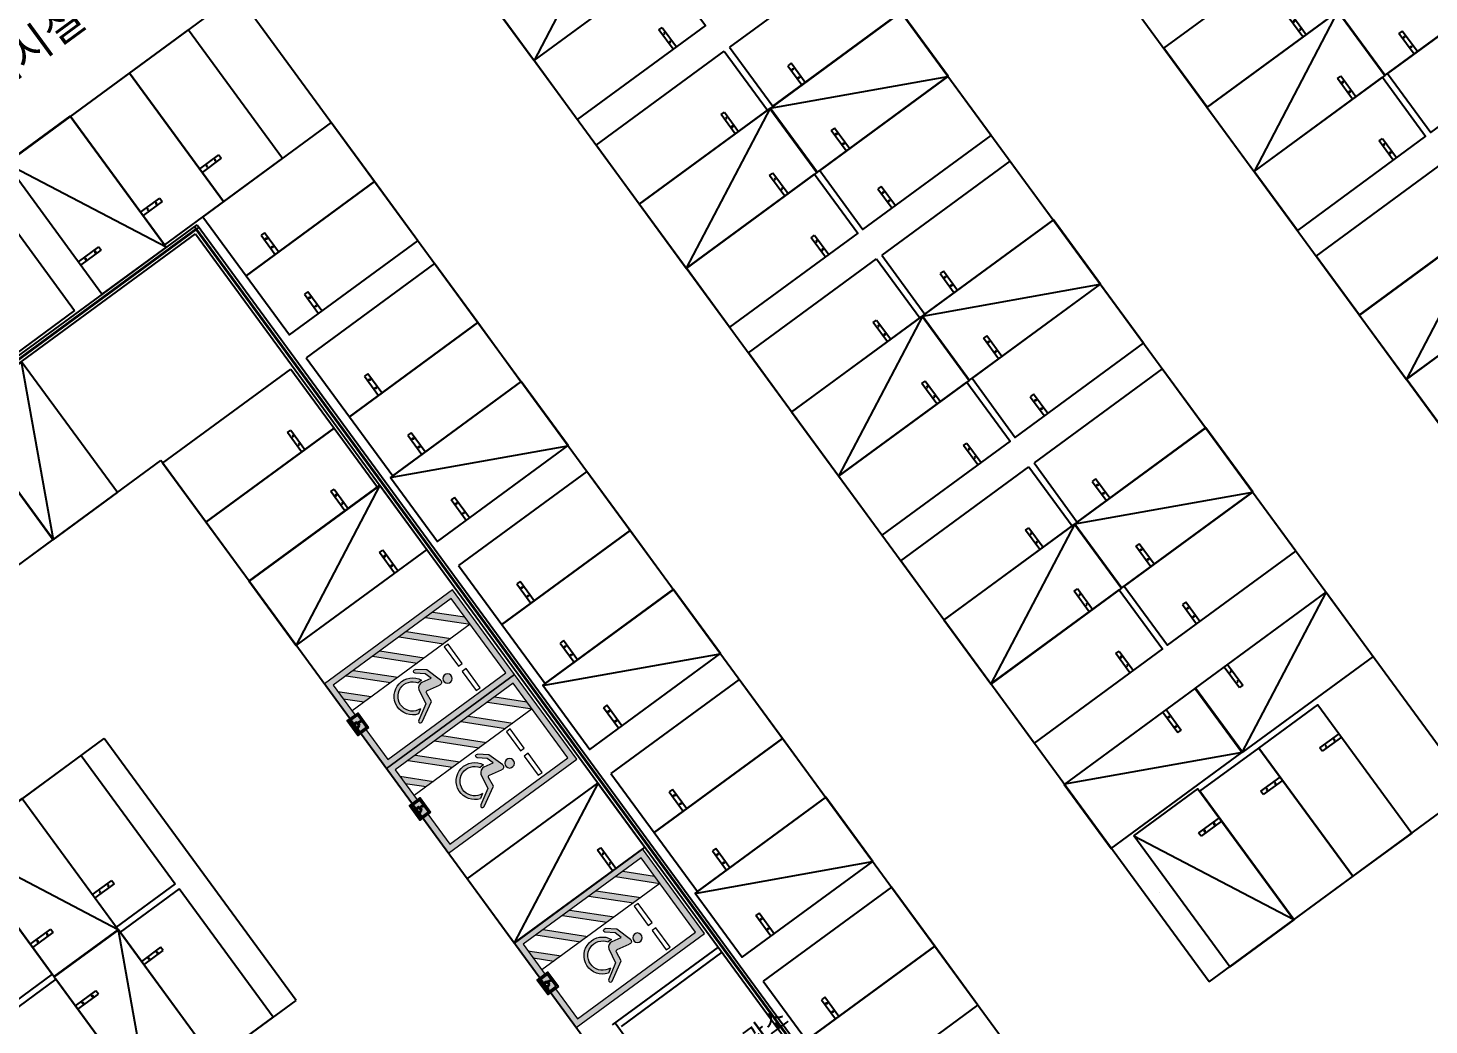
# Model space of a CAD drawing. Header units: millimetres. Extents: x 75184266 to 76346726, y -35077925 to -33679385.
# Drawn here: x 75473949 to 75518001, y -34591327 to -34559996 of the extents above; entities that cross this region are included whole.
import ezdxf
from ezdxf.enums import TextEntityAlignment as Align

# ---------------------------------------------------------------- set-up
doc = ezdxf.new("R2010")
doc.units = ezdxf.units.MM
doc.header["$LTSCALE"] = 50
doc.header["$MEASUREMENT"] = 0
doc.linetypes.add('XR-지하3층$0$HIDDEN2', pattern=[0.1875, 0.125, -0.0625])
for name, color, linetype in [('XR-지하3층$0$1HIDDEN2', 1, 'XR-지하3층$0$HIDDEN2'), ('XR-지하3층$0$5', 5, 'CONTINUOUS'), ('XR-지하3층$0$hat', 8, 'CONTINUOUS'), ('XR-지하3층$0$일반주차', 8, 'CONTINUOUS'), ('XR-지하3층$0$장애인', 11, 'CONTINUOUS'), ('XR-지하3층$0$확장형주차', 8, 'CONTINUOUS')]:
    doc.layers.add(name, color=color, linetype=linetype)
doc.layers.add('건축', color=8, linetype='CONTINUOUS', plot=False)
doc.layers.add('유도관제-주차면B2', color=7, linetype='CONTINUOUS', lineweight=100)
doc.styles.add('XR-지하3층$0$맑은고딕', font='')
doc.styles.get('XR-지하3층$0$맑은고딕').set_extended_font_data('Malgun Gothic')

# ---------------------------------------------------------------- blocks, each defined once
blk = doc.blocks.new('XR-지하3층$0$확장형 주차')
at = {"layer": 'XR-지하3층$0$확장형주차', "color": 7}
for p, q in [((0, 3965), (800, 3965)), ((800, 3835), (800, 3965)), ((0, 3835), (800, 3835))]:
    blk.add_line(p, q, dxfattribs=at)
blk.add_lwpolyline([(2500, 5100), (0, 0)], dxfattribs=at)
blk.add_lwpolyline([(2500, 5091), (0, 5091), (0, -9), (2500, -9)], close=True, dxfattribs=at)
for centre in [(238, 3900), (613, 3900)]:
    blk.add_circle(centre, 17.5, dxfattribs=at)
blk = doc.blocks.new('XR-지하3층$0$일반형 주차')
at = {"layer": 'XR-지하3층$0$일반주차'}
for p, q in [((750, 3865), (0, 3865)), ((0, 3735), (750, 3735)), ((750, 3735), (750, 3865))]:
    blk.add_line(p, q, dxfattribs=at)
blk.add_lwpolyline([(2300, 5000), (0, 5000), (0, 0), (2300, 0)], close=True, dxfattribs=at)
for centre in [(238, 3800), (563, 3800)]:
    blk.add_circle(centre, 17.5, dxfattribs=at)
blk = doc.blocks.new('XR-지하3층$0$장애인 주차')
at = {"layer": 'XR-지하3층$0$5', "ltscale": 4}
h = blk.add_hatch(color=7, dxfattribs=at)
h.dxf.hatch_style = 1
h.paths.add_polyline_path([(3842, -695), (4402, -695), (4402, -1115), (3842, -1115)])
h.paths.add_polyline_path([(3892, -1065), (4352, -1065), (4352, -745), (3892, -745)], flags=16)
h.paths.add_polyline_path([(3982, -990), (3988, -973), (4011, -981), (4046, -898), (4136, -898), (4137, -881), (4072, -881), (4072, -863), (4138, -863), (4142, -810, -3.72247), (4161, -797), (4152, -916), (4058, -916), (4021, -1003)], flags=0)
h = blk.add_hatch(color=256, dxfattribs=at)
h.dxf.hatch_style = 1
h.paths.add_polyline_path([(4352, -1065), (4352, -745), (3892, -745), (3892, -1065)])
at = {"layer": 'XR-지하3층$0$hat'}
h = blk.add_hatch(color=7, dxfattribs=at)
edge = h.paths.add_edge_path()
edge.add_line((4161, -797), (4152, -916))
edge.add_line((4152, -916), (4058, -916))
edge.add_line((4058, -916), (4021, -1003))
edge.add_line((4021, -1003), (3982, -990))
edge.add_line((3982, -990), (3988, -973))
edge.add_line((3988, -973), (4011, -981))
edge.add_line((4011, -981), (4046, -898))
edge.add_line((4046, -898), (4136, -898))
edge.add_line((4136, -898), (4137, -881))
edge.add_line((4137, -881), (4072, -881))
edge.add_line((4072, -881), (4072, -863))
edge.add_line((4072, -863), (4138, -863))
edge.add_line((4138, -863), (4142, -810))
edge.add_arc((4140, -787), 22.8, -24.8827, 274.9698, ccw=False)
edge = h.paths.add_edge_path()
edge.add_line((4048, -981), (4058, -958))
edge.add_arc((4127, -942), 71.5, 192.8781, 416.1688)
edge.add_line((4167, -882), (4169, -863))
edge.add_arc((4127, -942), 89.2, 206.535, 422.4866, ccw=False)
at = {"layer": 'XR-지하3층$0$장애인', "lineweight": 5, "true_color": 0xffffff}
blk.add_hatch(color=7, dxfattribs=at).paths.add_polyline_path([(2472, 3995), (2472, -1005), (3842, -1005), (3842, -805), (2672, -805), (2672, 3795), (5572, 3795), (5572, -805), (4402, -805), (4402, -1005), (5772, -1005), (5772, 3995)])
h = blk.add_hatch(color=7, dxfattribs=at)
h.paths.add_polyline_path([(5572, 2795), (5572, 3078), (4855, 3795), (4572, 3795)])
h.paths.add_polyline_path([(4572, 3045), (4572, 2762), (5572, 1762), (5572, 2045)])
h.paths.add_polyline_path([(4572, 2012), (4572, 1729), (5572, 729), (5572, 1012)])
h.paths.add_polyline_path([(5572, -304), (5572, -21), (4572, 979), (4572, 696)])
h.paths.add_polyline_path([(4572, -54), (4572, -336), (5041, -805), (5323, -805)])
h = blk.add_hatch(color=7, dxfattribs=at)
h.paths.add_polyline_path([(3763, 2216, -1), (3463, 2216, -1)])
h.paths.add_polyline_path([(3992, 1503, -0.343093), (3870, 1283), (3381, 1194), (3090, 708, -0.931653), (2987, 770), (3330, 1379), (3639, 1415, 0.446048), (3689, 1485), (3600, 1888, -0.596144), (3699, 2009), (4214, 1851), (4443, 1569, -0.883364), (4355, 1493), (4151, 1741), (3925, 1810)])
h.paths.add_polyline_path([(4053, 1393), (4055, 1528, -1.526545), (3257, 820), (3348, 969, 1.638056)])
at = {"layer": 'XR-지하3층$0$1HIDDEN2', "color": 11}
for points in [[(4161, -797), (4152, -916), (4058, -916), (4021, -1003), (3982, -990), (3988, -973), (4011, -981), (4046, -898), (4136, -898), (4137, -881), (4072, -881), (4072, -863), (4138, -863), (4142, -810)], [(4167, -882), (4169, -863)]]:
    blk.add_lwpolyline(points, dxfattribs=at)
for centre, radius, start, end in [((4127, -942), 89.2, 206.535, 62.4866), ((4140, -787), 22.8, 335.1173, 274.9698), ((4127, -942), 71.5, 192.8781, 56.1688)]:
    blk.add_arc(centre, radius, start, end, dxfattribs=at)
at = {"layer": 'XR-지하3층$0$5', "lineweight": 5}
for p, q in [((4572, 3795), (4572, -805)), ((5572, 2795), (4572, 3795)), ((5572, 3078), (4855, 3795)), ((5572, 2045), (4572, 3045)), ((5572, 1762), (4572, 2762)), ((5572, 1012), (4572, 2012)), ((5572, 729), (4572, 1729)), ((5572, -21), (4572, 979)), ((5572, -304), (4572, 696)), ((5323, -805), (4572, -54)), ((5041, -805), (4572, -336))]:
    blk.add_line(p, q, dxfattribs=at)
at = {"layer": 'XR-지하3층$0$5', "ltscale": 4}
for p, q in [((4165, -1005), (4165, -805)), ((4165, -805), (4165, -905))]:
    blk.add_line(p, q, dxfattribs=at)
at = {"layer": 'XR-지하3층$0$5', "lineweight": 5}
for points in [[(3842, -1005), (2472, -1005), (2472, 3995), (5772, 3995), (5772, -1005), (4402, -1005)], [(3842, -805), (2672, -805), (2672, 3795), (5572, 3795), (5572, -805), (4402, -805)]]:
    blk.add_lwpolyline(points, dxfattribs=at)
at = {"layer": 'XR-지하3층$0$5', "ltscale": 4}
for points in [[(3842, -695), (3842, -1115), (4402, -1115), (4402, -695)], [(3892, -745), (3892, -1065), (4352, -1065), (4352, -745)]]:
    blk.add_lwpolyline(points, close=True, dxfattribs=at)
at = {"layer": 'XR-지하3층$0$장애인', "color": 8, "lineweight": 5}
for p, q in [((3689, 1485), (3600, 1888, 0)), ((3699, 2009, 0), (4214, 1851, 0)), ((3925, 1810, 0), (4151, 1741, 0)), ((4214, 1851, 0), (4443, 1569, 0)), ((4055, 1528), (4053, 1393)), ((4151, 1741, 0), (4355, 1493, 0)), ((3348, 969), (3257, 820))]:
    blk.add_line(p, q, dxfattribs=at)
at = {"layer": 'XR-지하3층$0$장애인', "color": 7, "lineweight": 5}
for points in [[(3523, 2720), (2773, 2720), (2773, 2870), (3523, 2870)], [(4473, 2720), (3723, 2720), (3723, 2870), (4473, 2870)]]:
    blk.add_lwpolyline(points, close=True, dxfattribs=at)
at = {"layer": 'XR-지하3층$0$장애인', "color": 8, "lineweight": 5, "extrusion": (0.976964, 0.213404, 0), "elevation": 4221}
blk.add_lwpolyline([(617, 0), (931, 0)], dxfattribs=at)
at = {"layer": 'XR-지하3층$0$장애인', "color": 8, "lineweight": 5}
for points in [[(3094, 715, -1.000002), (2987, 770), (3330, 1379), (3640, 1415)], [(3992, 1503, -0.343093), (3870, 1283), (3381, 1194), (3094, 715)]]:
    blk.add_lwpolyline(points, format="xyb", dxfattribs=at)
blk.add_circle((3613, 2216), 150, dxfattribs=at)
for centre, radius, start, end in [((3682, 1922, 0), 88.4, 79.1143, 202.3185), ((3810, 1000), 582, 198.006, 65.0949), ((3809, 1000), 462, 183.8525, 58.2396), ((3632, 1473), 57.7, 276.2786, 12.4353), ((4394, 1537, 0), 58.8, 227.9655, 33.7904)]:
    blk.add_arc(centre, radius, start, end, dxfattribs=at)

msp = doc.modelspace()

# ---------------------------------------------------------------- linework, layer by layer
at = {"layer": '건축', "ltscale": 1000}
for p, q in [((75489207, -34532725), (75524150, -34580387)), ((75484368, -34536273), (75519312, -34583935)), ((75511085, -34589966), (75476142, -34542304)), ((75425970, -34598927), (75480522, -34558932)), ((75509553, -34598530), (75480522, -34558932)), ((75426427, -34611487), (75478122, -34573587)), ((75429975, -34616326), (75476347, -34582328)), ((75482378, -34590554), (75476347, -34582328)), ((75511085, -34589966, 0), (75519312, -34583935, 0)), ((75468786, -34600520), (75482378, -34590554))]:
    msp.add_line(p, q, dxfattribs=at)
at = {"layer": '건축', "ltscale": 0.5}
for p, q in [((75423456, -34607094), (75479263, -34566179)), ((75479263, -34566179), (75499726, -34594090)), ((75423412, -34607374), (75479220, -34566459)), ((75479220, -34566459), (75499446, -34594047)), ((75509526, -34587150), (75509526, -34587150)), ((75492327, -34591327), (75495660, -34588883)), ((75492607, -34591370), (75495779, -34589044))]:
    msp.add_line(p, q, dxfattribs=at)
at = {"layer": '건축', "ltscale": 100}
for p, q in [((75423353, -34607294), (75479322, -34566260)), ((75479182, -34566238), (75503182, -34598973)), ((75498311, -34599320, 0), (75492408, -34591267, 0))]:
    msp.add_line(p, q, dxfattribs=at)
at = {"layer": '건축'}
msp.add_line((75491544, -34591894), (75478122, -34573587), dxfattribs=at)
at = {"layer": '유도관제-주차면B2', "lineweight": 40}
msp.add_lwpolyline([(75448342, -34548306), (75448342, -34548306), (75437441, -34556298), (75439860, -34559598), (75408162, -34582560), (75425133, -34605989), (75479241, -34566319), (75508512, -34606244)], dxfattribs=at)

# ---------------------------------------------------------------- block references
at = {"layer": '유도관제-주차면B2', "xscale": -1}
for name, p, rotation in [('XR-지하3층$0$확장형 주차', (75489860, -34561014), 306.2469333594607), ('XR-지하3층$0$일반형 주차', (75511025, -34562484), 306.2469333594607), ('XR-지하3층$0$일반형 주차', (75491220, -34562869), 306.2469333594607), ('XR-지하3층$0$확장형 주차', (75512503, -34564500), 306.2469333594607), ('XR-지하3층$0$일반형 주차', (75477135, -34561415), 216.2469349003094), ('XR-지하3층$0$일반형 주차', (75493171, -34565530), 306.2469333594607), ('XR-지하3층$0$일반형 주차', (75475280, -34562775), 216.2469349003094), ('XR-지하3층$0$일반형 주차', (75513863, -34566355), 306.2469333594607), ('XR-지하3층$0$확장형 주차', (75494649, -34567547), 306.2469333594607), ('XR-지하3층$0$확장형 주차', (75473264, -34564253), 216.2469349003094), ('XR-지하3층$0$일반형 주차', (75515814, -34569017), 306.2469333594607), ('XR-지하3층$0$일반형 주차', (75470604, -34566203), 216.2469364372141), ('XR-지하3층$0$일반형 주차', (75496009, -34569401), 306.2469333594607), ('XR-지하3층$0$확장형 주차', (75517292, -34571033), 306.2469333594607), ('XR-지하3층$0$일반형 주차', (75497960, -34572063), 306.2469333594607), ('XR-지하3층$0$일반형 주차', (75518652, -34572888), 306.2469333594607), ('XR-지하3층$0$확장형 주차', (75499438, -34574079), 306.2469333594607), ('XR-지하3층$0$일반형 주차', (75479541, -34575523), 306.2469333594607), ('XR-지하3층$0$일반형 주차', (75500798, -34575934), 306.2469333594607), ('XR-지하3층$0$일반형 주차', (75480901, -34577378), 306.2469333594607), ('XR-지하3층$0$일반형 주차', (75502749, -34578595), 306.2469333594607), ('XR-지하3층$0$확장형 주차', (75482379, -34579394), 306.2469333594607), ('XR-지하3층$0$확장형 주차', (75504227, -34580611), 306.2469333594607), ('XR-지하3층$0$장애인 주차', (75487490, -34584664), 306.2469333634046), ('XR-지하3층$0$일반형 주차', (75505587, -34582466), 306.2469333594607), ('XR-지하3층$0$확장형 주차', (75514764, -34577731), 126.2385112343086), ('XR-지하3층$0$장애인 주차', (75489441, -34587326), 306.2469333634046), ('XR-지하3층$0$일반형 주차', (75517458, -34585295, 0), 36.24693490030937), ('XR-지하3층$0$일반형 주차', (75473769, -34584219), 216.2469364372141), ('XR-지하3층$0$일반형 주차', (75515603, -34586655, 0), 36.24693490030937), ('XR-지하3층$0$확장형 주차', (75489238, -34588749), 306.2469333594607), ('XR-지하3층$0$확장형 주차', (75471753, -34585697), 216.2469364372141), ('XR-지하3층$0$확장형 주차', (75513748, -34588014, 0), 36.24693490030937), ('XR-지하3층$0$일반형 주차', (75469898, -34587057), 216.2469364372141), ('XR-지하3층$0$장애인 주차', (75493461, -34592810), 306.2469333634046)]:
    msp.add_blockref(name, p, dxfattribs=dict(at, rotation=rotation))
at = {"layer": '유도관제-주차면B2'}
for name, p, rotation in [('XR-지하3층$0$확장형 주차', (75520729, -34558470), 126.2469333594607), ('XR-지하3층$0$일반형 주차', (75501397, -34559499), 126.2469333594607), ('XR-지하3층$0$일반형 주차', (75522089, -34560324), 126.2469333594607), ('XR-지하3층$0$확장형 주차', (75502875, -34561516), 126.2469333594607), ('XR-지하3층$0$일반형 주차', (75504235, -34563371), 126.2469333594607), ('XR-지하3층$0$일반형 주차', (75484841, -34564824), 126.2469333594607), ('XR-지하3층$0$일반형 주차', (75506186, -34566032), 126.2469333594607), ('XR-지하3층$0$일반형 주차', (75486201, -34566679), 126.2469333594607), ('XR-지하3층$0$확장형 주차', (75507664, -34568048), 126.2469333594607), ('XR-지하3층$0$일반형 주차', (75488090, -34569255), 126.2469333594607), ('XR-지하3층$0$일반형 주차', (75509024, -34569903), 126.2469333594607), ('XR-지하3층$0$일반형 주차', (75489450, -34571110), 126.2469333594607), ('XR-지하3층$0$확장형 주차', (75474737, -34576069), 36.24693643721413), ('XR-지하3층$0$일반형 주차', (75510975, -34572564), 126.2469333594607), ('XR-지하3층$0$확장형 주차', (75490928, -34573126), 126.2469333594607), ('XR-지하3층$0$일반형 주차', (75472883, -34577429), 36.24693643721413), ('XR-지하3층$0$확장형 주차', (75512454, -34574581), 126.2469333594607), ('XR-지하3층$0$일반형 주차', (75492879, -34575788), 126.2469333594607), ('XR-지하3층$0$일반형 주차', (75513813, -34576435), 126.2469333594607), ('XR-지하3층$0$일반형 주차', (75494239, -34577643), 126.2469333594607), ('XR-지하3층$0$확장형 주차', (75495717, -34579659), 126.2469333594607), ('XR-지하3층$0$일반형 주차', (75497669, -34582320), 126.2469333594607), ('XR-지하3층$0$확장형 주차', (75506537, -34583761), 306.2385112343085), ('XR-지하3층$0$일반형 주차', (75499028, -34584175), 126.2469333594607), ('XR-지하3층$0$확장형 주차', (75500507, -34586191), 126.2469333594607), ('XR-지하3층$0$일반형 주차', (75479800, -34592445), 36.24693643721413), ('XR-지하3층$0$일반형 주차', (75502458, -34588853), 126.2469333594607), ('XR-지하3층$0$확장형 주차', (75477783, -34593923), 36.24693643721413), ('XR-지하3층$0$일반형 주차', (75503818, -34590708), 126.2469333594607), ('XR-지하3층$0$일반형 주차', (75475929, -34595283), 36.24693643721413)]:
    msp.add_blockref(name, p, dxfattribs=dict(at, rotation=rotation))

# ---------------------------------------------------------------- texts
at = {"layer": '건축', "style": 'XR-지하3층$0$맑은고딕'}
msp.add_text('판매시설 주차장 270대', height=1000, rotation=36.2469, dxfattribs=at).set_placement((75476704, -34558615), align=Align.MIDDLE)
msp.add_text('폐기물 보관소', height=600, rotation=36.2469, dxfattribs=at).set_placement((75495841, -34592388), align=Align.MIDDLE_CENTER)

doc.saveas('drawing.dxf')
